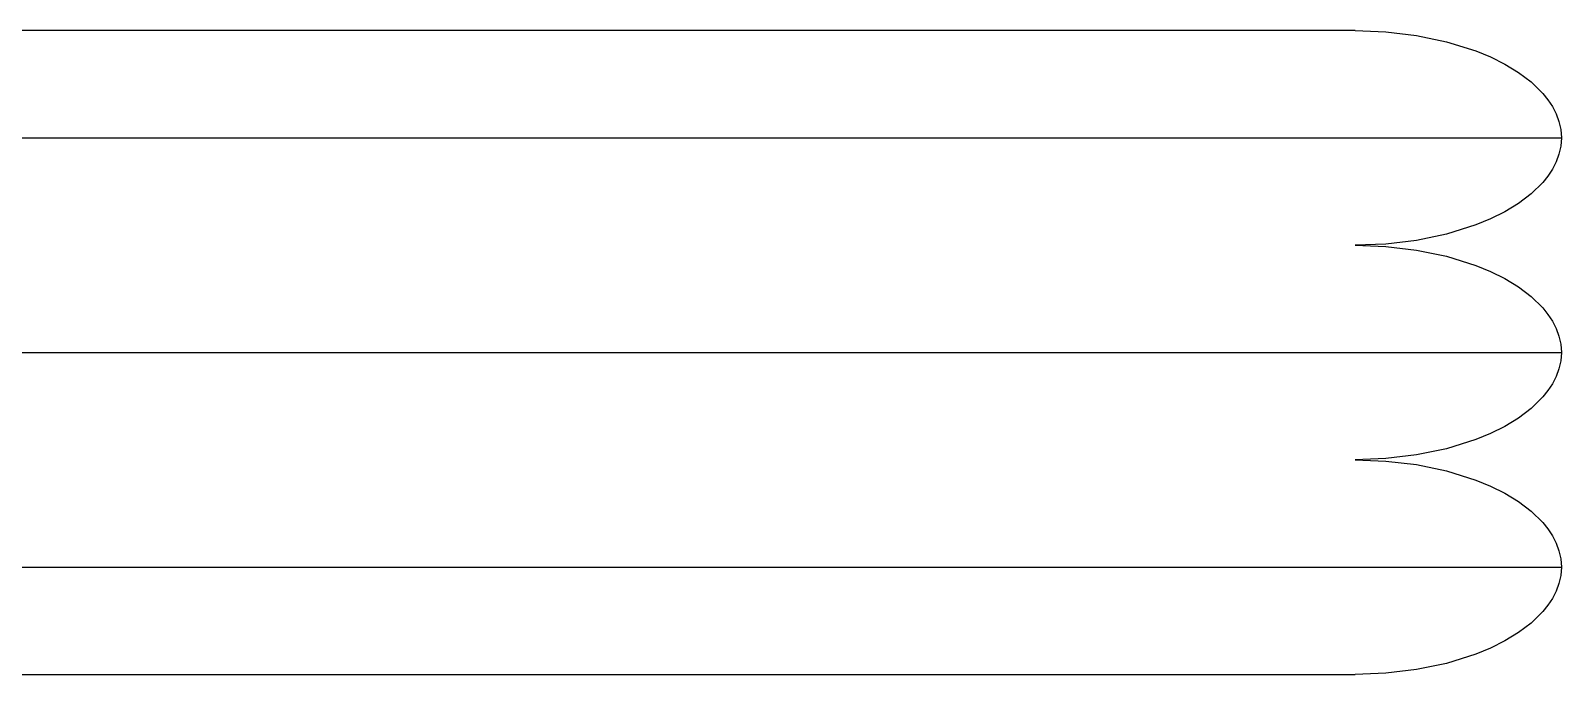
# Model space of a CAD drawing. Extents: x -151 to 185, y -67 to 81.
# Drawn here: x 100.5 to 184.7, y -16 to 19.4 of the extents above; entities that cross this region are included whole.
import ezdxf

# ---------------------------------------------------------------- set-up
doc = ezdxf.new("R2010")
doc.units = 0
doc.header["$MEASUREMENT"] = 0
doc.layers.get('0').update_dxf_attribs({"linetype": 'CONTINUOUS'})

msp = doc.modelspace()

# ---------------------------------------------------------------- linework, layer by layer
for p, q in [((173.34, 19.409), (88.056, 19.409)), ((173.34, 19.409), (175.027, 19.344)), ((175.027, 19.344), (176.703, 19.144)), ((176.703, 19.144), (178.356, 18.8)), ((178.356, 18.8), (179.967, 18.295)), ((179.967, 18.295), (180.773, 17.963)), ((180.773, 17.963), (181.565, 17.569)), ((181.565, 17.569), (182.32, 17.109)), ((182.32, 17.109), (183.016, 16.582)), ((183.016, 16.582), (183.657, 15.953)), ((183.657, 15.953), (183.939, 15.601)), ((183.939, 15.601), (184.185, 15.225)), ((184.185, 15.225), (184.39, 14.827)), ((184.39, 14.827), (184.545, 14.407)), ((184.545, 14.407), (184.644, 13.965)), ((88.056, 13.504), (184.678, 13.504)), ((184.644, 13.965), (184.678, 13.504)), ((184.678, 13.504), (184.644, 13.042)), ((184.644, 13.042), (184.545, 12.601)), ((184.39, 12.18), (184.185, 11.782)), ((184.545, 12.601), (184.39, 12.18)), ((183.657, 11.055), (183.016, 10.426)), ((183.939, 11.406), (183.657, 11.055)), ((184.185, 11.782), (183.939, 11.406)), ((183.016, 10.426), (182.32, 9.898)), ((181.565, 9.439), (180.773, 9.044)), ((182.32, 9.898), (181.565, 9.439)), ((179.967, 8.712), (178.356, 8.207)), ((180.773, 9.044), (179.967, 8.712)), ((175.027, 7.664), (173.34, 7.598)), ((173.34, 7.598), (175.027, 7.532)), ((176.703, 7.864), (175.027, 7.664)), ((178.356, 8.207), (176.703, 7.864)), ((175.027, 7.532), (176.703, 7.333)), ((176.703, 7.333), (178.356, 6.989)), ((178.356, 6.989), (179.967, 6.484)), ((179.967, 6.484), (180.773, 6.152)), ((180.773, 6.152), (181.565, 5.758)), ((181.565, 5.758), (182.32, 5.298)), ((182.32, 5.298), (183.016, 4.771)), ((183.016, 4.771), (183.657, 4.142)), ((183.657, 4.142), (183.939, 3.79)), ((183.939, 3.79), (184.185, 3.414)), ((184.185, 3.414), (184.39, 3.016)), ((184.39, 3.016), (184.545, 2.596)), ((184.545, 2.596), (184.644, 2.154)), ((88.056, 1.693), (184.678, 1.693)), ((184.644, 2.154), (184.678, 1.693)), ((184.678, 1.693), (184.644, 1.231)), ((184.644, 1.231), (184.545, 0.79)), ((184.39, 0.369), (184.185, -0.029)), ((184.545, 0.79), (184.39, 0.369)), ((183.657, -0.756), (183.016, -1.385)), ((183.939, -0.405), (183.657, -0.756)), ((184.185, -0.029), (183.939, -0.405)), ((183.016, -1.385), (182.32, -1.913)), ((181.565, -2.372), (180.773, -2.767)), ((182.32, -1.913), (181.565, -2.372)), ((179.967, -3.099), (178.356, -3.604)), ((180.773, -2.767), (179.967, -3.099)), ((175.027, -4.147), (173.34, -4.213)), ((176.703, -3.947), (175.027, -4.147)), ((178.356, -3.604), (176.703, -3.947)), ((173.34, -4.213), (175.027, -4.279)), ((175.027, -4.279), (176.703, -4.479)), ((176.703, -4.479), (178.356, -4.822)), ((178.356, -4.822), (179.967, -5.327)), ((179.967, -5.327), (180.773, -5.659)), ((180.773, -5.659), (181.565, -6.054)), ((181.565, -6.054), (182.32, -6.513)), ((182.32, -6.513), (183.016, -7.04)), ((183.016, -7.04), (183.657, -7.669)), ((183.657, -7.669), (183.939, -8.021)), ((183.939, -8.021), (184.185, -8.397)), ((184.185, -8.397), (184.39, -8.795)), ((184.39, -8.795), (184.545, -9.216)), ((184.545, -9.216), (184.644, -9.657)), ((184.644, -9.657), (184.678, -10.118)), ((88.056, -10.118), (184.678, -10.118)), ((184.644, -10.58), (184.545, -11.021)), ((184.678, -10.118), (184.644, -10.58)), ((184.39, -11.442), (184.185, -11.84)), ((184.545, -11.021), (184.39, -11.442)), ((183.657, -12.567), (183.016, -13.196)), ((183.939, -12.216), (183.657, -12.567)), ((184.185, -11.84), (183.939, -12.216)), ((183.016, -13.196), (182.32, -13.724)), ((181.565, -14.183), (180.773, -14.578)), ((182.32, -13.724), (181.565, -14.183)), ((179.967, -14.91), (178.356, -15.415)), ((180.773, -14.578), (179.967, -14.91)), ((175.027, -15.958), (173.34, -16.024)), ((176.703, -15.758), (175.027, -15.958)), ((178.356, -15.415), (176.703, -15.758)), ((88.056, -16.024), (173.34, -16.024))]:
    msp.add_line(p, q)

doc.saveas('drawing.dxf')
